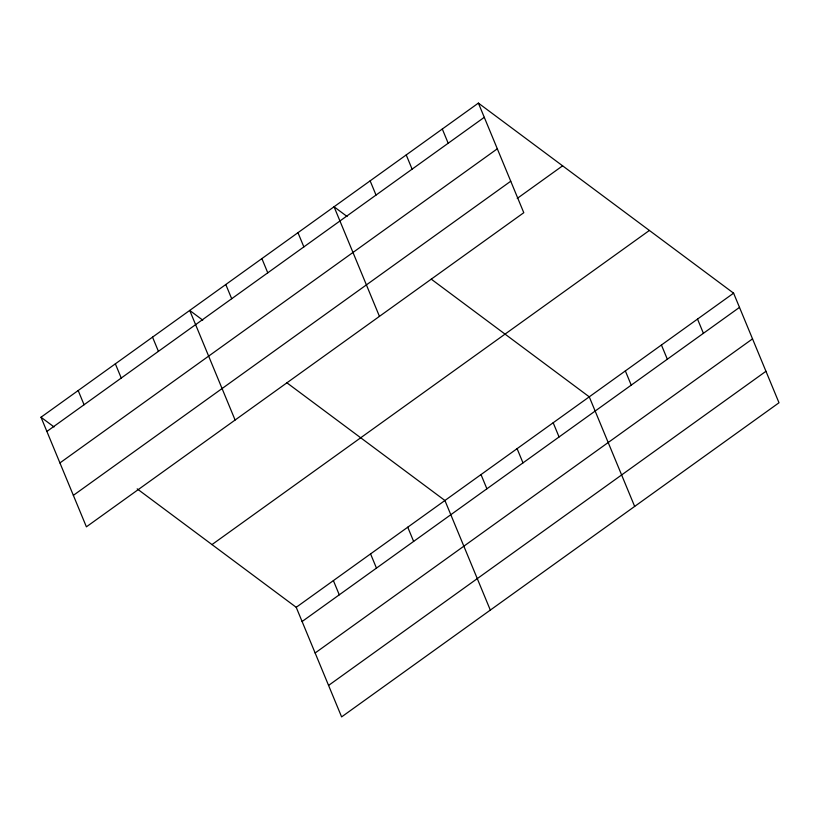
<?xml version="1.0" encoding="UTF-8"?>
<svg xmlns="http://www.w3.org/2000/svg" width="820" height="820" viewBox="0 0 820 820"><rect width="100%" height="100%" fill="white"/><g stroke="black" fill="none" stroke-linecap="round" stroke-linejoin="round"><path stroke-width="1.23" d="M478.388 103.105L523.785 212.698L86.397 526.829L41 417.236L478.388 103.105L733.603 293.17L779 402.763L341.612 716.895L296.215 607.302L137.186 488.874M46.883 431.453L484.282 117.321M59.921 462.931L497.32 148.799M73.359 495.352L510.747 181.22M517.246 198.409L562.612 165.825M211.99 544.582L649.389 230.451M296.215 607.302L733.603 293.17M302.098 621.519L739.496 307.387M315.136 652.986L752.534 338.865M328.574 685.418L765.962 371.286M347.085 216.48L334.058 206.773L379.445 316.366M431.238 279.148L589.262 396.839L634.659 506.422M202.745 320.138L189.717 310.431L235.104 420.024M286.897 382.807L444.922 500.497L490.319 610.09M41 417.236L54.038 426.943M697.523 319.093L703.406 333.299M661.432 345.005L667.326 359.221M625.352 370.917L631.236 385.133M442.308 129.027L448.191 143.244M553.182 422.751L559.066 436.968M406.228 154.939L412.111 169.156M517.092 448.663L522.986 462.88M370.138 180.851L376.031 195.068M481.012 474.585L486.895 488.802M297.967 232.685L303.861 246.902M407.745 527.198L413.639 541.415M261.887 258.597L267.771 272.814M370.568 553.9L376.462 568.116M225.797 284.519L231.691 298.736M333.391 580.601L339.275 594.818M152.53 337.133L158.424 351.349M115.353 363.834L121.247 378.051M78.177 390.535L84.07 404.752"/></g></svg>
